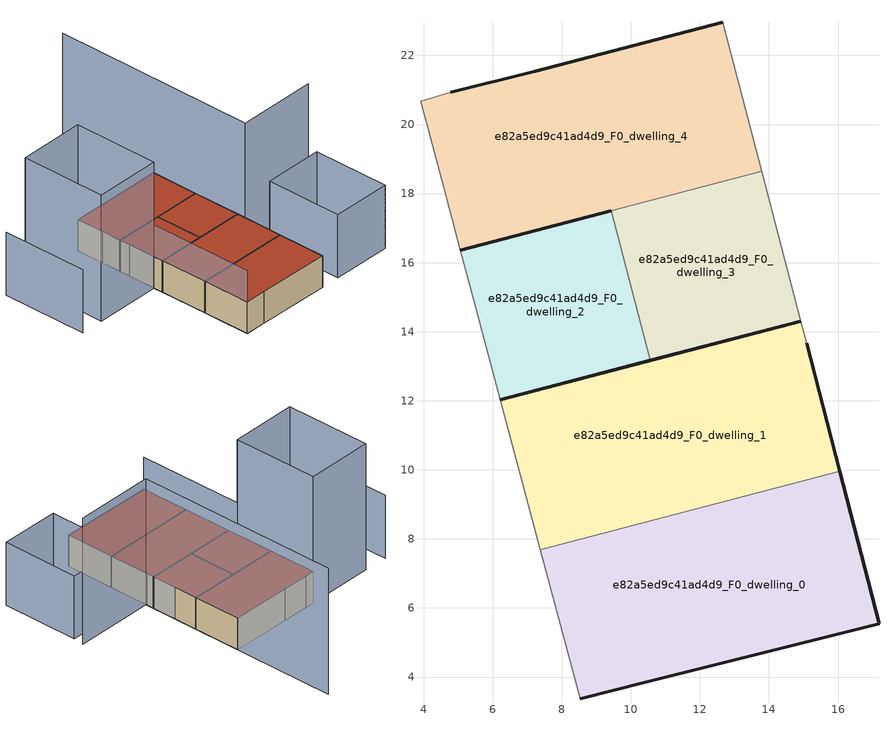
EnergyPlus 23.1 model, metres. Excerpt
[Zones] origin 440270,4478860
e82a5ed9c41ad4d9_F0_dwelling_0
 floor ground (EU_floor_Construction): 17.19,5.54 16.05,9.96 7.38,7.69 8.53,3.37 10.41,3.86 z0
 wall outside (EU_wall_Construction): 16.05,9.96 17.19,5.54 10.41,3.86 8.53,3.37 z0:3
 wall adiabatic (EU_wall_Construction): 8.53,3.37 7.38,7.69 z0:3
 wall to e82a5ed9c41ad4d9_F0_dwelling_1 (EU_wall_Construction): 7.38,7.69 16.05,9.96 z0:3
 roof outside (EU_roof_Construction): 16.05,9.96 17.19,5.54 10.41,3.86 8.53,3.37 7.38,7.69 z3
e82a5ed9c41ad4d9_F0_dwelling_1
 floor ground (EU_floor_Construction): 16.05,9.96 15.09,13.66 14.92,14.31 6.22,12.03 7.38,7.69 z0
 wall outside (EU_wall_Construction): 15.09,13.66 16.05,9.96 / 6.22,12.03 14.92,14.31 z0:3
 wall adiabatic (EU_wall_Construction): 14.92,14.31 15.09,13.66 / 7.38,7.69 6.22,12.03 z0:3
 roof outside (EU_roof_Construction): 14.92,14.31 15.09,13.66 16.05,9.96 7.38,7.69 6.22,12.03 z3
e82a5ed9c41ad4d9_F0_dwelling_2
 floor ground (EU_floor_Construction): 10.56,13.17 9.43,17.5 5.07,16.36 5.34,15.35 5.98,12.9 6.22,12.03 z0
 wall outside (EU_wall_Construction): 10.56,13.17 6.22,12.03 / 5.07,16.36 9.43,17.5 z0:3
 wall adiabatic (EU_wall_Construction): 6.22,12.03 5.98,12.9 5.34,15.35 5.07,16.36 z0:3
 wall to e82a5ed9c41ad4d9_F0_dwelling_3 (EU_wall_Construction): 9.43,17.5 10.56,13.17 z0:3
 roof outside (EU_roof_Construction): 9.43,17.5 10.56,13.17 6.22,12.03 5.98,12.9 5.34,15.35 5.07,16.36 z3
e82a5ed9c41ad4d9_F0_dwelling_3
 floor ground (EU_floor_Construction): 14.92,14.31 13.79,18.64 9.43,17.5 10.56,13.17 z0
 wall outside (EU_wall_Construction): 14.92,14.31 10.56,13.17 z0:3
 wall adiabatic (EU_wall_Construction): 13.79,18.64 14.92,14.31 z0:3
 wall to e82a5ed9c41ad4d9_F0_dwelling_4 (EU_wall_Construction): 9.43,17.5 13.79,18.64 z0:3
 roof outside (EU_roof_Construction): 13.79,18.64 14.92,14.31 10.56,13.17 9.43,17.5 z3
e82a5ed9c41ad4d9_F0_dwelling_4
 floor ground (EU_floor_Construction): 13.79,18.64 12.66,22.96 7.23,21.54 4.79,20.93 3.91,20.67 4.59,18.18 5.07,16.36 9.43,17.5 z0
 wall outside (EU_wall_Construction): 4.79,20.93 7.23,21.54 12.66,22.96 / 9.43,17.5 5.07,16.36 z0:3
 wall adiabatic (EU_wall_Construction): 12.66,22.96 13.79,18.64 / 5.07,16.36 4.59,18.18 3.91,20.67 4.79,20.93 z0:3
 roof outside (EU_roof_Construction): 12.66,22.96 13.79,18.64 9.43,17.5 5.07,16.36 4.59,18.18 3.91,20.67 4.79,20.93 7.23,21.54 z3
shading: 6.02,12.92 8.53,3.37 / -4.34,18.55 -2.26,10.74 / 24.4,7.43 18.95,6.03 / 18.95,6.03 17.14,13.04 / 17.14,13.04 22.58,14.45 / 22.58,14.45 24.4,7.43 z0:6; 22.42,15.43 15.12,13.53 / 15.12,13.53 10.23,32.25 / -0.12,11.29 -2.17,19.09 / -2.17,19.09 3.94,20.69 / 3.94,20.69 5.99,12.89 / 5.99,12.89 -0.12,11.29 z0:12
[Building]
EU S2 Campaign: North Axis=0; Terrain=City; Solar Distribution=FullExterior
[Site:Location]
Madrid: Latitude=40.5; Longitude=-3.5; Time Zone=1; Elevation=609
[SizingPeriod:WeatherFileDays]
AnnualSizingPeriod: Begin Month=1; Begin Day of Month=1; End Month=12; End Day of Month=31; Day of Week for Start Day=Monday; Use Weather File Daylight Saving Period=No; Use Weather File Rain and Snow Indicators=No
[MATERIAL]
EU_InternalMass_Material: Roughness=MediumRough; Thickness=0.1; Conductivity=1; Density=1800; Specific Heat=900; Thermal Absorptance=0.9; Solar Absorptance=0.7; Visible Absorptance=0.7
[MATERIAL:NOMASS] Roughness=MediumRough; Thermal Absorptance=0.9; Solar Absorptance=0.7; Visible Absorptance=0.7
Name | Thermal Resistance
EU_wall_NoMass | 1.60022
EU_roof_NoMass | 1.57597
EU_floor_NoMass | 0.470652
[CONSTRUCTION]
EU_wall_Construction: EU_wall_NoMass
EU_roof_Construction: EU_roof_NoMass
EU_floor_Construction: EU_floor_NoMass
EU_InternalMass_Construction: EU_InternalMass_Material
[ZONE] Type=1; Multiplier=1; Ceiling Height=autocalculate; Floor Area=autocalculate; Part of Total Floor Area=Yes
Name | Volume
e82a5ed9c41ad4d9_F0_dwelling_0; e82a5ed9c41ad4d9_F0_dwelling_4 | 121.027
e82a5ed9c41ad4d9_F0_dwelling_1 | 121.042
e82a5ed9c41ad4d9_F0_dwelling_2 | 60.5171
e82a5ed9c41ad4d9_F0_dwelling_3 | 60.5164
[INTERNALMASS] Construction=EU_InternalMass_Construction
Name | Zone or ZoneList | Surface Area
e82a5ed9c41ad4d9_F0_dwelling_0_EU_InternalMass | e82a5ed9c41ad4d9_F0_dwelling_0 | 40.3423
e82a5ed9c41ad4d9_F0_dwelling_1_EU_InternalMass | e82a5ed9c41ad4d9_F0_dwelling_1 | 40.3471
e82a5ed9c41ad4d9_F0_dwelling_2_EU_InternalMass | e82a5ed9c41ad4d9_F0_dwelling_2 | 20.1725
e82a5ed9c41ad4d9_F0_dwelling_3_EU_InternalMass | e82a5ed9c41ad4d9_F0_dwelling_3 | 20.1719
e82a5ed9c41ad4d9_F0_dwelling_4_EU_InternalMass | e82a5ed9c41ad4d9_F0_dwelling_4 | 40.3426
[OTHEREQUIPMENT] Fuel Type=Electricity; Design Level Calculation Method=Watts/Area; Power per Zone Floor Area=1; Fraction Latent=0; Fraction Radiant=0; Fraction Lost=0; Carbon Dioxide Generation Rate=0; EndUse Subcategory=EU_Step8_InternalGains
Name | Zone or ZoneList or Space or SpaceList | Schedule
EU_Step8_InternalGain_e82a5ed9c41ad4d9_F0_dwelling_0_f000 | e82a5ed9c41ad4d9_F0_dwelling_0 | EU_Step8_GainSchedule_e82a5ed9c41ad4d9_F0_dwelling_0_f000
EU_Step8_InternalGain_e82a5ed9c41ad4d9_F0_dwelling_1_f000 | e82a5ed9c41ad4d9_F0_dwelling_1 | EU_Step8_GainSchedule_e82a5ed9c41ad4d9_F0_dwelling_1_f000
EU_Step8_InternalGain_e82a5ed9c41ad4d9_F0_dwelling_2_f000 | e82a5ed9c41ad4d9_F0_dwelling_2 | EU_Step8_GainSchedule_e82a5ed9c41ad4d9_F0_dwelling_2_f000
EU_Step8_InternalGain_e82a5ed9c41ad4d9_F0_dwelling_3_f000 | e82a5ed9c41ad4d9_F0_dwelling_3 | EU_Step8_GainSchedule_e82a5ed9c41ad4d9_F0_dwelling_3_f000
EU_Step8_InternalGain_e82a5ed9c41ad4d9_F0_dwelling_4_f000 | e82a5ed9c41ad4d9_F0_dwelling_4 | EU_Step8_GainSchedule_e82a5ed9c41ad4d9_F0_dwelling_4_f000
[ZONEVENTILATION:DESIGNFLOWRATE] Schedule=EU_AlwaysOn; Design Flow Rate Calculation Method=AirChanges/Hour; Air Changes per Hour=0.480704; Ventilation Type=Natural; Fan Pressure Rise=0; Fan Total Efficiency=1; Constant Term Coefficient=1; Temperature Term Coefficient=0; Velocity Term Coefficient=0; Velocity Squared Term Coefficient=0; Minimum Indoor Temperature=-100; Maximum Indoor Temperature=100; Delta Temperature=-100; Minimum Outdoor Temperature=-100; Maximum Outdoor Temperature=100; Maximum Wind Speed=40
Name | Zone or ZoneList or Space or SpaceList
EU_ConstantAir_e82a5ed9c41ad4d9_F0_dwelling_0 | e82a5ed9c41ad4d9_F0_dwelling_0
EU_ConstantAir_e82a5ed9c41ad4d9_F0_dwelling_1 | e82a5ed9c41ad4d9_F0_dwelling_1
EU_ConstantAir_e82a5ed9c41ad4d9_F0_dwelling_2 | e82a5ed9c41ad4d9_F0_dwelling_2
EU_ConstantAir_e82a5ed9c41ad4d9_F0_dwelling_3 | e82a5ed9c41ad4d9_F0_dwelling_3
EU_ConstantAir_e82a5ed9c41ad4d9_F0_dwelling_4 | e82a5ed9c41ad4d9_F0_dwelling_4
[HVACTEMPLATE:THERMOSTAT] Constant Heating Setpoint=20; Constant Cooling Setpoint=50
EU_HeatOnly_e82a5ed9c41ad4d9_F0_dwelling_0; EU_HeatOnly_e82a5ed9c41ad4d9_F0_dwelling_1; EU_HeatOnly_e82a5ed9c41ad4d9_F0_dwelling_2; EU_HeatOnly_e82a5ed9c41ad4d9_F0_dwelling_3; EU_HeatOnly_e82a5ed9c41ad4d9_F0_dwelling_4
[HVACTEMPLATE:ZONE:IDEALLOADSAIRSYSTEM] System Availability Schedule=EU_AlwaysOn; Maximum Heating Supply Air Temperature=50; Minimum Cooling Supply Air Temperature=13; Maximum Heating Supply Air Humidity Ratio=0.0156; Minimum Cooling Supply Air Humidity Ratio=0.0077; Heating Limit=NoLimit; Cooling Limit=NoLimit; Heating Availability Schedule=EU_AlwaysOn; Cooling Availability Schedule=EU_CoolingOff; Dehumidification Control Type=ConstantSensibleHeatRatio; Cooling Sensible Heat Ratio=0.7; Dehumidification Setpoint=60; Humidification Control Type=None; Humidification Setpoint=30; Outdoor Air Method=None; Outdoor Air Flow Rate per Person=0.00944; Outdoor Air Flow Rate per Zone Floor Area=0; Outdoor Air Flow Rate per Zone=0; Demand Controlled Ventilation Type=None; Outdoor Air Economizer Type=NoEconomizer; Heat Recovery Type=None; Sensible Heat Recovery Effectiveness=0.7; Latent Heat Recovery Effectiveness=0.65
Name | Template Thermostat
e82a5ed9c41ad4d9_F0_dwelling_0 | EU_HeatOnly_e82a5ed9c41ad4d9_F0_dwelling_0
e82a5ed9c41ad4d9_F0_dwelling_1 | EU_HeatOnly_e82a5ed9c41ad4d9_F0_dwelling_1
e82a5ed9c41ad4d9_F0_dwelling_2 | EU_HeatOnly_e82a5ed9c41ad4d9_F0_dwelling_2
e82a5ed9c41ad4d9_F0_dwelling_3 | EU_HeatOnly_e82a5ed9c41ad4d9_F0_dwelling_3
e82a5ed9c41ad4d9_F0_dwelling_4 | EU_HeatOnly_e82a5ed9c41ad4d9_F0_dwelling_4
[SIZING:ZONE] Zone Cooling Design Supply Air Temperature Input Method=SupplyAirTemperature; Zone Cooling Design Supply Air Temperature=13; Zone Heating Design Supply Air Temperature Input Method=SupplyAirTemperature; Zone Heating Design Supply Air Temperature=50; Zone Cooling Design Supply Air Humidity Ratio=0.008; Zone Heating Design Supply Air Humidity Ratio=0.008; Cooling Design Air Flow Method=DesignDay; Cooling Design Air Flow Rate=0; Cooling Minimum Air Flow per Zone Floor Area=0.000762; Cooling Minimum Air Flow=0; Cooling Minimum Air Flow Fraction=0.2; Heating Design Air Flow Method=DesignDay; Heating Design Air Flow Rate=0; Heating Maximum Air Flow per Zone Floor Area=0.002032; Heating Maximum Air Flow=0.141576; Heating Maximum Air Flow Fraction=0.3; Account for Dedicated Outdoor Air System=No; Dedicated Outdoor Air System Control Strategy=NeutralSupplyAir; Dedicated Outdoor Air Low Setpoint Temperature for Design=autosize; Dedicated Outdoor Air High Setpoint Temperature for Design=autosize; Zone Load Sizing Method=Sensible Load Only No Latent Load; Zone Latent Cooling Design Supply Air Humidity Ratio Input Method=HumidityRatioDifference; Zone Cooling Design Supply Air Humidity Ratio Difference=0.005; Zone Latent Heating Design Supply Air Humidity Ratio Input Method=HumidityRatioDifference; Zone Humidification Design Supply Air Humidity Ratio Difference=0.005
e82a5ed9c41ad4d9_F0_dwelling_0; e82a5ed9c41ad4d9_F0_dwelling_1; e82a5ed9c41ad4d9_F0_dwelling_2; e82a5ed9c41ad4d9_F0_dwelling_3; e82a5ed9c41ad4d9_F0_dwelling_4
[SCHEDULE:CONSTANT]
Name | Hourly Value
EU_AlwaysOn | 1
EU_CoolingOff | 0
[SCHEDULE:FILE] Column Number=1; Rows to Skip at Top=0; Number of Hours of Data=8760; Column Separator=Comma; Interpolate to Timestep=No; Minutes per Item=60; Adjust Schedule for Daylight Savings=Yes
Name | File
EU_Step8_GainSchedule_e82a5ed9c41ad4d9_F0_dwelling_0_f000 | ../../schedules/e82a5ed9c41ad4d9/e82a5ed9c41ad4d9_F0_dwelling_0_f000_gain.csv
EU_Step8_GainSchedule_e82a5ed9c41ad4d9_F0_dwelling_1_f000 | ../../schedules/e82a5ed9c41ad4d9/e82a5ed9c41ad4d9_F0_dwelling_1_f000_gain.csv
EU_Step8_GainSchedule_e82a5ed9c41ad4d9_F0_dwelling_2_f000 | ../../schedules/e82a5ed9c41ad4d9/e82a5ed9c41ad4d9_F0_dwelling_2_f000_gain.csv
EU_Step8_GainSchedule_e82a5ed9c41ad4d9_F0_dwelling_3_f000 | ../../schedules/e82a5ed9c41ad4d9/e82a5ed9c41ad4d9_F0_dwelling_3_f000_gain.csv
EU_Step8_GainSchedule_e82a5ed9c41ad4d9_F0_dwelling_4_f000 | ../../schedules/e82a5ed9c41ad4d9/e82a5ed9c41ad4d9_F0_dwelling_4_f000_gain.csv
